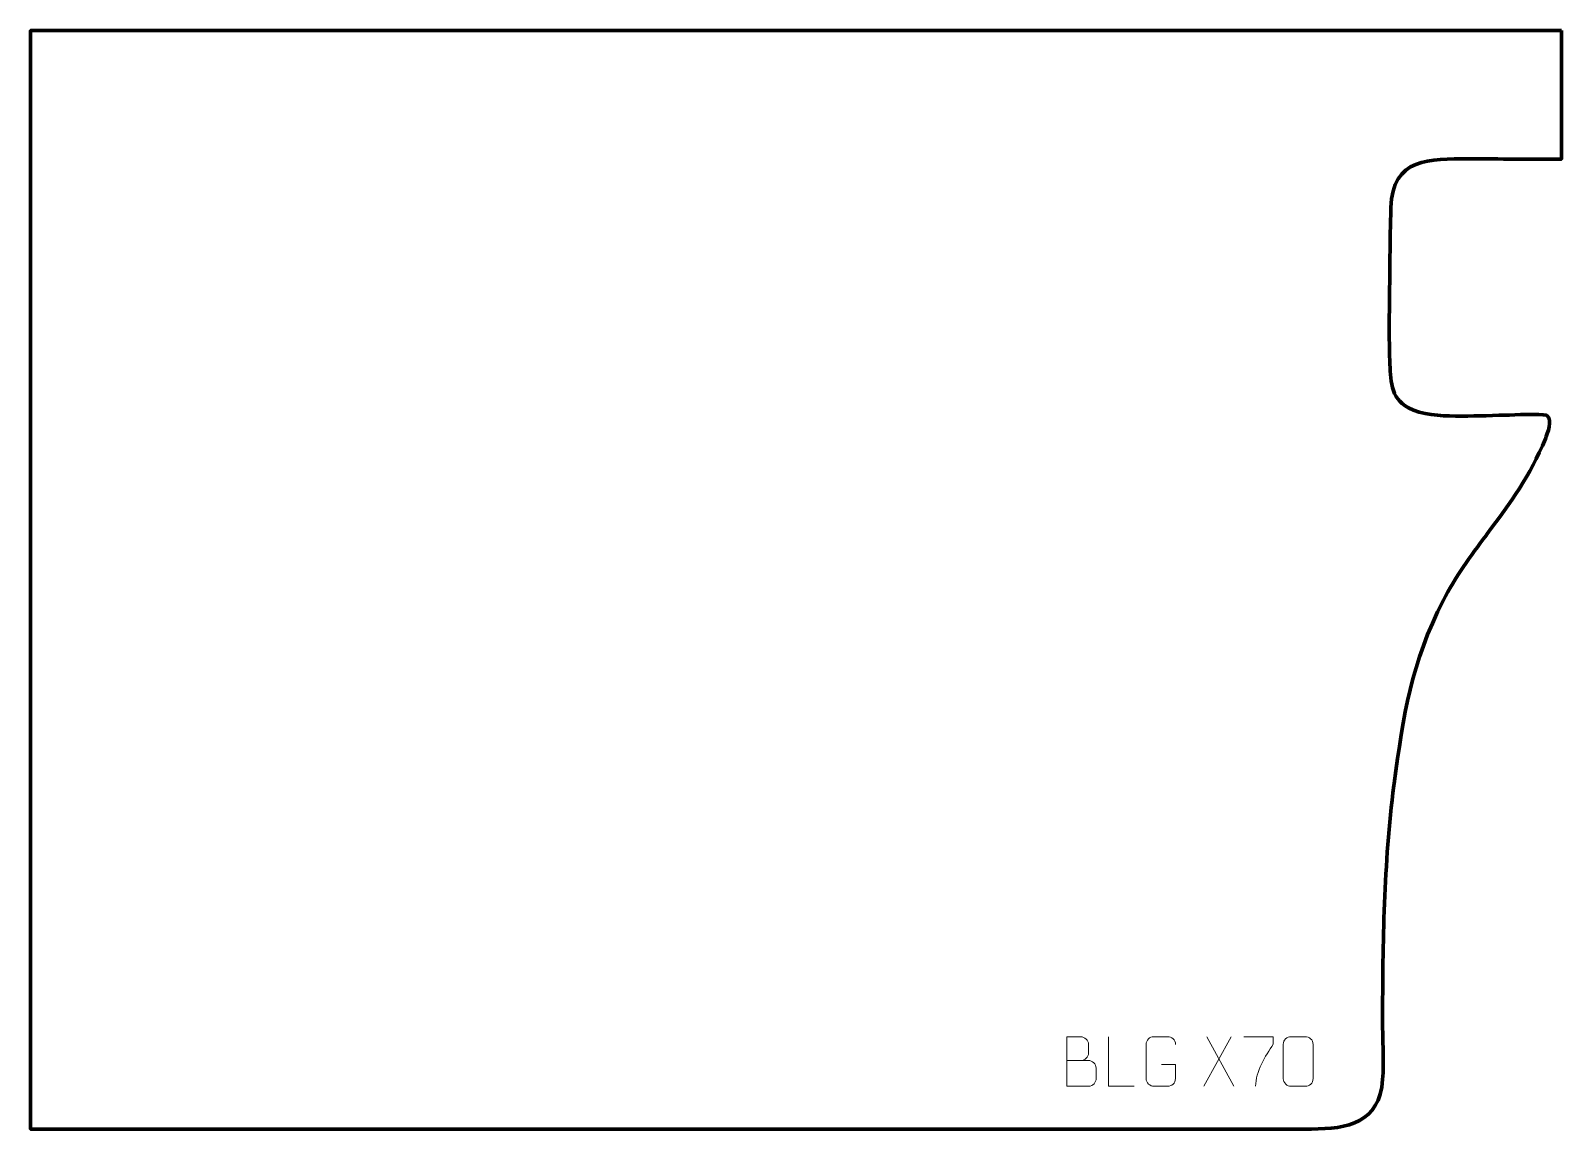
# Model space of a CAD drawing. Header units: millimetres. Extents: x 1042 to 1815, y 89 to 645.
import ezdxf

# ---------------------------------------------------------------- set-up
doc = ezdxf.new("R2010")
doc.units = ezdxf.units.MM
doc.header["$MEASUREMENT"] = 0
doc.layers.add('layer 2', color=7, linetype='Continuous')
doc.layers.add('layer 3', color=7, linetype='Continuous')

msp = doc.modelspace()

# ---------------------------------------------------------------- linework, layer by layer
at = {"layer": 'layer 2', "color": 142, "lineweight": 9}
for points, knots in [([(1565.2061, 124.223), (1568.8519, 124.2234), (1572.446, 124.2234), (1576.0926, 124.223), (1576.0926, 124.223), (1578.0719, 124.2056), (1579.9992, 122.4661), (1579.9992, 120.4124), (1579.9992, 120.4124), (1579.9989, 119.2817), (1579.9989, 116.2263), (1579.9992, 115.0952), (1579.9992, 115.0952), (1580.0169, 113.2336), (1578.4717, 111.2158), (1576.1457, 111.2327), (1576.1457, 111.2327), (1572.4988, 111.2331), (1568.8523, 111.2331), (1565.2061, 111.2327), (1565.2061, 111.2327), (1565.2061, 119.5673), (1565.2061, 127.9015), (1565.2061, 136.2353), (1565.2061, 136.2353), (1567.5845, 136.2353), (1569.9633, 136.2353), (1572.3421, 136.2353), (1572.3421, 136.2353), (1574.0263, 136.253), (1576.1272, 134.3387), (1576.1449, 132.3724), (1576.1449, 132.3724), (1576.1445, 130.3023), (1576.1445, 130.156), (1576.1449, 128.0854), (1576.1449, 128.0854), (1576.1622, 126.0153), (1574.3041, 124.2056), (1572.2902, 124.223)], [0, 0, 0, 0, 0.09090909, 0.09090909, 0.09090909, 0.09090909, 0.18181818, 0.18181818, 0.18181818, 0.18181818, 0.27272727, 0.27272727, 0.27272727, 0.27272727, 0.36363636, 0.36363636, 0.36363636, 0.36363636, 0.45454545, 0.45454545, 0.45454545, 0.45454545, 0.54545455, 0.54545455, 0.54545455, 0.54545455, 0.63636364, 0.63636364, 0.63636364, 0.63636364, 0.72727273, 0.72727273, 0.72727273, 0.72727273, 0.81818182, 0.81818182, 0.81818182, 0.81818182, 1, 1, 1, 1]), ([(1599.1295, 111.2327), (1599.1295, 111.2327), (1586.1549, 111.2327), (1586.1549, 111.2327), (1586.1549, 111.2327), (1586.1549, 111.2327), (1586.1549, 136.2353), (1586.1549, 136.2353)], [0, 0, 0, 0, 0.33333333, 0.33333333, 0.33333333, 0.33333333, 1, 1, 1, 1]), ([(1612.937, 122.2401), (1612.937, 122.2401), (1620.1192, 122.2401), (1620.1192, 122.2401), (1620.1192, 122.2401), (1620.1192, 122.2401), (1620.1192, 115.0579), (1620.1192, 115.0579), (1620.1192, 115.0579), (1619.9792, 112.7299), (1618.2987, 111.2474), (1616.1467, 111.2366), (1616.1467, 111.2366), (1613.8103, 111.237), (1611.4737, 111.237), (1609.1376, 111.2366), (1609.1376, 111.2366), (1607.209, 111.131), (1605.2329, 113.0192), (1605.2441, 115.0405), (1605.2441, 115.0405), (1605.2445, 120.8219), (1605.2445, 126.6029), (1605.2441, 132.3835), (1605.2441, 132.3835), (1605.2483, 134.5259), (1606.9986, 136.2484), (1609.155, 136.235), (1609.155, 136.235), (1611.4853, 136.235), (1613.816, 136.235), (1616.1467, 136.235), (1616.1467, 136.235), (1618.0972, 136.2705), (1620.0925, 134.776), (1620.1192, 132.3335)], [0, 0, 0, 0, 0.1, 0.1, 0.1, 0.1, 0.2, 0.2, 0.2, 0.2, 0.3, 0.3, 0.3, 0.3, 0.4, 0.4, 0.4, 0.4, 0.5, 0.5, 0.5, 0.5, 0.6, 0.6, 0.6, 0.6, 0.7, 0.7, 0.7, 0.7, 0.8, 0.8, 0.8, 0.8, 1, 1, 1, 1]), ([(1654.6285, 136.2378), (1654.6285, 136.2378), (1669.4737, 136.2378), (1669.4737, 136.2378), (1669.4737, 136.2378), (1669.4735, 134.9858), (1669.4735, 133.7338), (1669.4737, 132.4814), (1669.4737, 132.4814), (1665.4715, 126.4726), (1660.5466, 118.6236), (1660.5466, 111.2303)], [0, 0, 0, 0, 0.25, 0.25, 0.25, 0.25, 0.5, 0.5, 0.5, 0.5, 1, 1, 1, 1]), ([(1678.5026, 136.2579), (1680.8734, 136.2579), (1683.2446, 136.2579), (1685.6158, 136.2579), (1685.6158, 136.2579), (1687.6001, 136.2935), (1689.6301, 134.7963), (1689.6573, 132.3494), (1689.6573, 132.3494), (1689.6569, 126.5807), (1689.6569, 120.8116), (1689.6573, 115.0421), (1689.6573, 115.0421), (1689.5148, 112.7099), (1687.8051, 111.2247), (1685.6158, 111.2138), (1685.6158, 111.2138), (1683.2387, 111.2142), (1680.8616, 111.2142), (1678.4849, 111.2138), (1678.4849, 111.2138), (1676.5226, 111.108), (1674.5123, 112.9997), (1674.5237, 115.0246), (1674.5237, 115.0246), (1674.5241, 120.8166), (1674.5241, 126.6082), (1674.5237, 132.3994), (1674.5237, 132.3994), (1674.528, 134.5456), (1676.3085, 136.2715), (1678.5026, 136.2579)], [0, 0, 0, 0, 0.11111111, 0.11111111, 0.11111111, 0.11111111, 0.22222222, 0.22222222, 0.22222222, 0.22222222, 0.33333333, 0.33333333, 0.33333333, 0.33333333, 0.44444444, 0.44444444, 0.44444444, 0.44444444, 0.55555556, 0.55555556, 0.55555556, 0.55555556, 0.66666667, 0.66666667, 0.66666667, 0.66666667, 0.77777778, 0.77777778, 0.77777778, 0.77777778, 1, 1, 1, 1])]:
    msp.add_open_spline(points, degree=3, knots=knots, dxfattribs=at)
for points in [[(1648.1669, 136.2354), (1648.1669, 136.2354), (1634.3993, 111.2906), (1634.3993, 111.2906)], [(1635.8568, 136.2354), (1635.8568, 136.2354), (1649.6244, 111.2328), (1649.6244, 111.2328)]]:
    msp.add_open_spline(points, degree=3, dxfattribs=at)
at = {"layer": 'layer 3', "color": 242, "lineweight": 158}
msp.add_open_spline([(1815.0702, 644.5222), (1815.0702, 644.5222), (1041.5817, 644.5222), (1041.5817, 644.5222), (1041.5817, 644.5222), (1041.5817, 644.5222), (1041.5817, 89.6077), (1041.5817, 89.6077), (1041.5817, 89.6077), (1104.7999, 89.6077), (1168.0182, 89.6076), (1231.2364, 89.6075), (1231.2364, 89.6075), (1237.59, 89.6075), (1243.9436, 89.6075), (1250.2972, 89.6075), (1250.2972, 89.6075), (1263.0043, 89.6075), (1275.7116, 89.6075), (1288.4187, 89.6074), (1288.4187, 89.6074), (1300.8082, 89.6074), (1313.1978, 89.6074), (1325.5873, 89.6074), (1325.5873, 89.6074), (1446.6297, 89.607), (1567.7001, 89.4191), (1688.7389, 89.6025), (1688.7389, 89.6025), (1707.3087, 89.6307), (1723.1089, 92.7709), (1724.7532, 114.5681), (1724.7532, 114.5681), (1725.4423, 123.7021), (1724.7249, 134.4742), (1724.7289, 143.8749), (1724.7289, 143.8749), (1724.7457, 183.9164), (1725.3317, 223.4064), (1730.4528, 263.1964), (1730.4528, 263.1964), (1730.4528, 263.1964), (1730.5803, 264.1633), (1730.5803, 264.1633), (1730.5803, 264.1633), (1735.1892, 298.8099), (1739.1803, 324.9903), (1755.4228, 356.7013), (1755.4228, 356.7013), (1761.2843, 368.145), (1769.2826, 379.209), (1776.9847, 389.4953), (1776.9847, 389.4953), (1776.9847, 389.4953), (1777.5645, 390.2696), (1777.5645, 390.2696), (1777.5645, 390.2696), (1789.7628, 406.521), (1798.9986, 419.3215), (1806.9773, 438.3053), (1806.9773, 438.3053), (1807.9985, 440.9868), (1810.7769, 447.7284), (1807.8967, 449.9923), (1807.8967, 449.9923), (1807.8967, 449.9923), (1807.4224, 450.1941), (1807.4224, 450.1941), (1807.4224, 450.1941), (1804.7771, 450.9893), (1790.7884, 450.3746), (1787.1138, 450.2689), (1787.1138, 450.2689), (1787.1138, 450.2689), (1786.5132, 450.2516), (1786.5132, 450.2516), (1786.5132, 450.2516), (1778.1627, 450.0509), (1769.8809, 449.6748), (1761.52, 449.7824), (1761.52, 449.7824), (1753.8876, 449.9024), (1744.6207, 450.424), (1737.7387, 453.9832), (1737.7387, 453.9832), (1728.3924, 459.0998), (1728.7485, 468.351), (1728.3784, 477.7), (1728.3784, 477.7), (1727.7821, 492.3446), (1728.2682, 508.1324), (1728.3807, 522.885), (1728.3807, 522.885), (1728.4628, 533.6501), (1728.5958, 544.4005), (1728.9233, 555.1616), (1728.9233, 555.1616), (1729.7282, 580.4727), (1748.505, 579.7619), (1768.3168, 579.6999), (1768.3168, 579.6999), (1783.9013, 579.6715), (1799.4857, 579.5991), (1815.0702, 579.5973), (1815.0702, 579.5973), (1815.0702, 579.5973), (1815.0702, 644.5222), (1815.0702, 644.5222)], degree=3, knots=[0, 0, 0, 0, 0.03571429, 0.03571429, 0.03571429, 0.03571429, 0.07142857, 0.07142857, 0.07142857, 0.07142857, 0.10714286, 0.10714286, 0.10714286, 0.10714286, 0.14285714, 0.14285714, 0.14285714, 0.14285714, 0.17857143, 0.17857143, 0.17857143, 0.17857143, 0.21428571, 0.21428571, 0.21428571, 0.21428571, 0.25, 0.25, 0.25, 0.25, 0.28571429, 0.28571429, 0.28571429, 0.28571429, 0.32142857, 0.32142857, 0.32142857, 0.32142857, 0.35714286, 0.35714286, 0.35714286, 0.35714286, 0.39285714, 0.39285714, 0.39285714, 0.39285714, 0.42857143, 0.42857143, 0.42857143, 0.42857143, 0.46428571, 0.46428571, 0.46428571, 0.46428571, 0.5, 0.5, 0.5, 0.5, 0.53571429, 0.53571429, 0.53571429, 0.53571429, 0.57142857, 0.57142857, 0.57142857, 0.57142857, 0.60714286, 0.60714286, 0.60714286, 0.60714286, 0.64285714, 0.64285714, 0.64285714, 0.64285714, 0.67857143, 0.67857143, 0.67857143, 0.67857143, 0.71428571, 0.71428571, 0.71428571, 0.71428571, 0.75, 0.75, 0.75, 0.75, 0.78571429, 0.78571429, 0.78571429, 0.78571429, 0.82142857, 0.82142857, 0.82142857, 0.82142857, 0.85714286, 0.85714286, 0.85714286, 0.85714286, 0.89285714, 0.89285714, 0.89285714, 0.89285714, 0.92857143, 0.92857143, 0.92857143, 0.92857143, 1, 1, 1, 1], dxfattribs=at)

doc.saveas('drawing.dxf')
